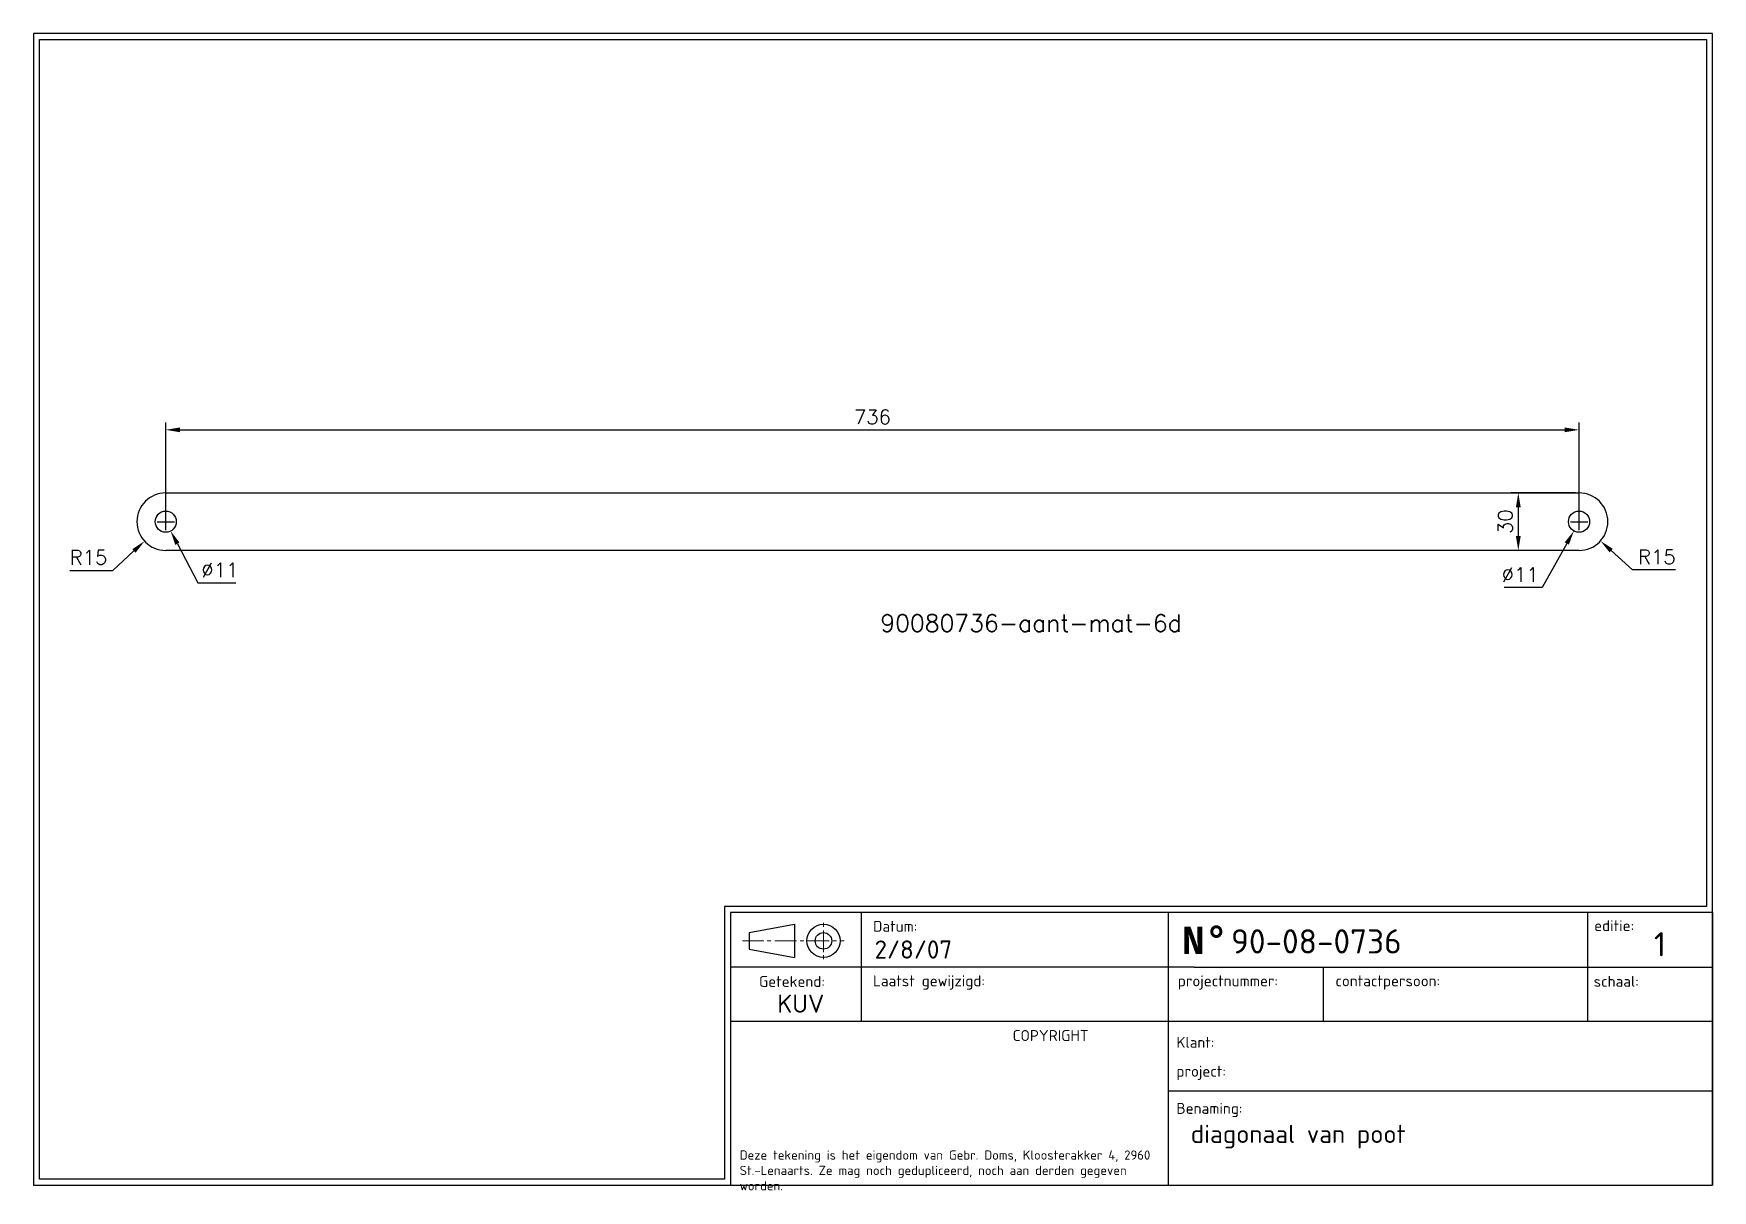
# Paper-space layout 'A4 Hor' of a CAD drawing. Extents: x 520 to 797, y 40 to 231.
# The model-space entities are those that its viewports show. They can reach past a viewport. Long polylines and large blocks are cut down to what shows.
import ezdxf
from ezdxf.enums import TextEntityAlignment as Align

# ---------------------------------------------------------------- set-up
doc = ezdxf.new("R2010")
doc.units = 0
doc.header["$LTSCALE"] = 0.5
doc.layers.get('0').update_dxf_attribs({"linetype": 'CONTINUOUS'})
doc.layers.get('DEFPOINTS').update_dxf_attribs({"linetype": 'CONTINUOUS'})
for name, color, linetype in [('50VOL', 13, 'CONTINUOUS'), ('70VOL', 5, 'CONTINUOUS'), ('BRANDLIJN', 93, 'CONTINUOUS')]:
    doc.layers.add(name, color=color, linetype=linetype)
doc.layers.add('View', color=9, linetype='CONTINUOUS', plot=False)
doc.styles.add('ISOCPEUR', font='isocpeur.ttf')
doc.styles.add('ROMAND', font='', dxfattribs={"height": 2})
doc.styles.add('ROMANS', font='romans.shx')
doc.styles.get('ROMAND').set_extended_font_data('romand.shx')
doc.dimstyles.new('1_OP_03$0', dxfattribs={"dimscale": 3, "dimtxt": 2.5, "dimasz": 2.5, "dimexe": 1.3, "dimexo": 0.6, "dimgap": 1, "dimtad": 1, "dimdec": 1, "dimdsep": 46, "dimtxsty": 'ROMANS', "dimcen": -1.5, "dimclrd": 150, "dimclre": 150, "dimclrt": 5, "dimadec": 0, "dimazin": 0, "dimtfac": 1, "dimtdec": 1, "dimtmove": 0, "dimatfit": 3, "dimfxl": 0, "dimtolj": 1, "dimtzin": 0, "dimarcsym": 0})
doc.dimstyles.new('1_OP_03$3', dxfattribs={"dimscale": 3, "dimtxt": 2.5, "dimasz": 2.5, "dimexe": 1.3, "dimexo": 0.6, "dimgap": 1, "dimtad": 1, "dimtoh": 1, "dimdec": 1, "dimdsep": 46, "dimtxsty": 'ROMANS', "dimcen": -1.5, "dimclrd": 150, "dimclre": 150, "dimclrt": 5, "dimadec": 0, "dimazin": 0, "dimtfac": 1, "dimtdec": 1, "dimtofl": 0, "dimtmove": 0, "dimatfit": 0, "dimfxl": 0, "dimtolj": 1, "dimtzin": 0, "dimarcsym": 0})
doc.dimstyles.new('1_OP_03$4', dxfattribs={"dimscale": 3, "dimtxt": 2.5, "dimasz": 2.5, "dimexe": 1.3, "dimexo": 0.6, "dimgap": 1, "dimtad": 1, "dimtoh": 1, "dimdec": 1, "dimdsep": 46, "dimtxsty": 'ROMANS', "dimcen": 1, "dimclrd": 150, "dimclre": 150, "dimclrt": 5, "dimadec": 0, "dimazin": 0, "dimtfac": 1, "dimtdec": 1, "dimtofl": 0, "dimtmove": 0, "dimatfit": 3, "dimfxl": 0, "dimtolj": 1, "dimtzin": 0, "dimarcsym": 0})

# ---------------------------------------------------------------- blocks, each defined once
blk = doc.blocks.new('ISO_A4')
for p, q in [((200, 287), (10, 287)), ((10, 287), (10, 10)), ((200, 10), (200, 287)), ((10, 10), (200, 10))]:
    blk.add_line(p, q)
blk = doc.blocks.new('titelhoek1')
for p, q in [((162.06, 45), (0.06, 45)), ((0.06, 45), (0.06, 0)), ((21.62, 45), (21.62, 36)), ((72.32, 0), (72.32, 45)), ((141.44, 45), (141.44, 36)), ((162.06, 45), (162.06, 0)), ((3.12, 41.69), (10.59, 43.05)), ((3.12, 41.69), (3.12, 38.96)), ((10.59, 43.05), (10.59, 37.59)), ((3.12, 38.96), (10.59, 37.59)), ((76.56, 36), (0.06, 36)), ((21.62, 36), (21.62, 27)), ((76.56, 36), (162.06, 36)), ((97.85, 36), (97.85, 27)), ((141.44, 36), (141.44, 27)), ((162.06, 27), (0.06, 27)), ((72.32, 15.59), (162.06, 15.59)), ((0.06, 0), (162.06, 0))]:
    blk.add_line(p, q)
at = {"lineweight": 9}
for p, q in [((15.39, 43.28), (15.39, 42.63)), ((15.39, 42.04), (15.39, 38.45)), ((2.04, 40.32), (5.55, 40.32)), ((6.12, 40.32), (6.72, 40.32)), ((7.37, 40.32), (10.93, 40.32)), ((11.55, 40.32), (12.15, 40.32)), ((12.78, 40.32), (16.31, 40.32)), ((16.96, 40.32), (17.53, 40.32)), ((18.15, 40.32), (18.81, 40.32)), ((15.39, 37.93), (15.39, 37.3))]:
    blk.add_line(p, q, dxfattribs=at)
for radius in [2.73, 1.36]:
    blk.add_circle((15.39, 40.32), radius)
at = {"style": 'ISOCPEUR'}
for s, p in [('Datum:', (23.56, 41.82)), ('editie:', (142.55, 41.92)), ('Getekend:', (4.75, 32.72)), ('Laatst gewijzigd:', (23.56, 32.82)), ('projectnummer:', (73.85, 32.82)), ('contactpersoon:', (99.86, 32.82)), ('schaal:', (142.46, 32.74)), ('COPYRIGHT ', (46.6, 23.8)), ('Klant:', (73.62, 22.67)), ('project:', (73.62, 17.91)), ('Benaming:', (73.62, 11.78))]:
    blk.add_text(s, height=1.8, dxfattribs=at).set_placement(p)
at = {"insert": (74.49, 42.64), "char_height": 4.5, "width": 5, "attachment_point": 1, "style": 'ROMAND'}
blk.add_mtext('{\\fMonospac821 BT|b1|i0|c0|p49;N°}', dxfattribs=at)
at = {"lineweight": 9, "insert": (1.56, 5.74), "char_height": 1.52, "width": 71.22, "attachment_point": 1, "style": 'ISOCPEUR'}
blk.add_mtext('Deze tekening is het eigendom van Gebr. Doms, Kloosterakker 4, 2960 St.-Lenaarts. Ze mag noch gedupliceerd, noch aan derden gegeven worden.', dxfattribs=at)
at = {"style": 'ISOCPEUR'}
for tag, height, p in [('TEKENINGNR', 4, (82.64, 37.03)), ('CREATING_DATE', 3, (23.82, 36.49)), ('MODIFICATION_TIME', 3, (23.82, 27.49)), ('PROJECTNR', 3, (73.74, 27.6)), ('CONTACTPERSOON', 3, (99.76, 27.6)), ('KLANTNAAM', 3, (82.92, 21.47)), ('PROJECTOMSCHRIJVING:', 3, (82.92, 16.68))]:
    blk.add_attdef(tag, text='', height=height, dxfattribs=at).set_placement(p, align=Align.BOTTOM_LEFT)
for tag, height, p in [('VERSIE', 4, (153.41, 36.56)), ('MADE_BY', 3, (11.64, 27.56)), ('SCHAAL', 3, (153.27, 27.56))]:
    blk.add_attdef(tag, text='', height=height, dxfattribs=at).set_placement(p, align=Align.BOTTOM_CENTER)
for tag, p in [('BENAMING1', (75.99, 6.97)), ('BENAMING2', (75.99, 2.97))]:
    blk.add_attdef(tag, p, '', height=3, dxfattribs=at)
blk = doc.blocks.new('*D0')
at = {"layer": '70VOL', "color": 150, "lineweight": -2}
for p, q in [((2652.28, 722.29), (2652.28, 772.21)), ((3388.28, 722.29), (3388.28, 772.21)), ((2659.78, 768.31), (3380.78, 768.31))]:
    blk.add_line(p, q, dxfattribs=at)
at = {"layer": '70VOL', "color": 150}
for points in [[(2659.78, 769.56), (2659.78, 767.06), (2652.28, 768.31)], [(3380.78, 769.56), (3380.78, 767.06), (3388.28, 768.31)]]:
    blk.add_solid(points, dxfattribs=at)
at = {"layer": 'DEFPOINTS', "color": 0}
for p in [(3388.28, 768.31), (2652.28, 720.49), (3388.28, 720.49)]:
    blk.add_point(p, dxfattribs=at)
at = {"layer": '70VOL', "color": 5, "insert": (3020.28, 775.06), "char_height": 7.5, "attachment_point": 5, "style": 'ROMANS'}
blk.add_mtext('\\A1;736', dxfattribs=at)
blk = doc.blocks.new('*D1')
at = {"layer": '70VOL', "color": 150, "lineweight": -2}
for p, q in [((2647.78, 720.49), (2656.78, 720.49)), ((2652.28, 715.99), (2652.28, 724.99)), ((2658.33, 708.99), (2669.04, 688.62)), ((2669.04, 688.62), (2688.83, 688.62))]:
    blk.add_line(p, q, dxfattribs=at)
at = {"layer": '70VOL', "color": 150}
blk.add_solid([(2659.43, 709.57), (2657.22, 708.4), (2654.84, 715.62)], dxfattribs=at)
at = {"layer": 'DEFPOINTS', "color": 0}
for p in [(2649.72, 725.36), (2654.84, 715.62)]:
    blk.add_point(p, dxfattribs=at)
at = {"layer": '70VOL', "color": 5, "insert": (2680.44, 695.37), "char_height": 7.5, "attachment_point": 5, "style": 'ROMANS'}
blk.add_mtext('\\A1;∅11', dxfattribs=at)
blk = doc.blocks.new('*D2')
at = {"layer": '70VOL', "color": 150, "lineweight": -2}
for p, q in [((2649.28, 720.49), (2655.28, 720.49)), ((2652.28, 717.49), (2652.28, 723.49)), ((2624.68, 695.1), (2635.72, 705.26)), ((2602.39, 695.1), (2624.68, 695.1))]:
    blk.add_line(p, q, dxfattribs=at)
at = {"layer": '70VOL', "color": 150}
blk.add_solid([(2634.87, 706.18), (2636.56, 704.34), (2641.24, 710.34)], dxfattribs=at)
at = {"layer": 'DEFPOINTS', "color": 0}
for p in [(2652.28, 720.49), (2641.24, 710.34)]:
    blk.add_point(p, dxfattribs=at)
at = {"layer": '70VOL', "color": 5, "insert": (2612.04, 701.85), "char_height": 7.5, "attachment_point": 5, "style": 'ROMANS'}
blk.add_mtext('\\A1;R15', dxfattribs=at)
blk = doc.blocks.new('*D3')
at = {"layer": '70VOL', "color": 150, "lineweight": -2}
for p, q in [((3385.28, 720.49), (3391.28, 720.49)), ((3388.28, 717.49), (3388.28, 723.49)), ((3416.16, 695.41), (3405, 705.45)), ((3438.44, 695.41), (3416.16, 695.41))]:
    blk.add_line(p, q, dxfattribs=at)
at = {"layer": '70VOL', "color": 150}
blk.add_solid([(3405.84, 706.37), (3404.17, 704.52), (3399.43, 710.46)], dxfattribs=at)
at = {"layer": 'DEFPOINTS', "color": 0}
for p in [(3388.28, 720.49), (3399.43, 710.46)]:
    blk.add_point(p, dxfattribs=at)
at = {"layer": '70VOL', "color": 5, "insert": (3428.8, 702.16), "char_height": 7.5, "attachment_point": 5, "style": 'ROMANS'}
blk.add_mtext('\\A1;R15', dxfattribs=at)
blk = doc.blocks.new('*D4')
at = {"layer": '70VOL', "color": 150, "lineweight": -2}
for p, q in [((3383.78, 720.49), (3392.78, 720.49)), ((3388.28, 715.99), (3388.28, 724.99)), ((3381.92, 709.15), (3369.06, 686.18)), ((3369.06, 686.18), (3349.28, 686.18))]:
    blk.add_line(p, q, dxfattribs=at)
at = {"layer": '70VOL', "color": 150}
blk.add_solid([(3380.83, 709.76), (3383.01, 708.54), (3385.59, 715.69)], dxfattribs=at)
at = {"layer": 'DEFPOINTS', "color": 0}
for p in [(3390.96, 725.29), (3385.59, 715.69)]:
    blk.add_point(p, dxfattribs=at)
at = {"layer": '70VOL', "color": 5, "insert": (3357.67, 692.93), "char_height": 7.5, "attachment_point": 5, "style": 'ROMANS'}
blk.add_mtext('\\A1;∅11', dxfattribs=at)
blk = doc.blocks.new('*D5')
at = {"layer": '70VOL', "color": 150, "lineweight": -2}
for p, q in [((3386.48, 735.49), (3352.75, 735.49)), ((3356.65, 727.99), (3356.65, 712.99)), ((3386.48, 705.49), (3352.75, 705.49))]:
    blk.add_line(p, q, dxfattribs=at)
at = {"layer": '70VOL', "color": 150}
for points in [[(3355.4, 727.99), (3357.9, 727.99), (3356.65, 735.49)], [(3355.4, 712.99), (3357.9, 712.99), (3356.65, 705.49)]]:
    blk.add_solid(points, dxfattribs=at)
at = {"layer": 'DEFPOINTS', "color": 0}
for p in [(3388.28, 735.49), (3356.65, 705.49), (3388.28, 705.49)]:
    blk.add_point(p, dxfattribs=at)
at = {"layer": '70VOL', "color": 5, "insert": (3349.9, 720.49), "char_height": 7.5, "attachment_point": 5, "rotation": 90, "style": 'ROMANS'}
blk.add_mtext('\\A1;30', dxfattribs=at)

msp = doc.modelspace()

# ---------------------------------------------------------------- linework, layer by layer
at = {"layer": '50VOL'}
for p, q in [((2652.28, 735.49), (3388.28, 735.49)), ((3388.28, 705.49), (2652.28, 705.49))]:
    msp.add_line(p, q, dxfattribs=at)
for centre in [(2652.28, 720.49), (3388.28, 720.49)]:
    msp.add_circle(centre, 5.5, dxfattribs=at)
for centre, start, end in [((2652.28, 720.49), 90, 270), ((3388.28, 720.49), 270, 90)]:
    msp.add_arc(centre, 15, start, end, dxfattribs=at)

# ---------------------------------------------------------------- texts
at = {"layer": 'BRANDLIJN', "style": 'ROMANS'}
msp.add_text('90080736-aant-mat-6d', height=9, dxfattribs=at).set_placement((3024.4, 663.14))

# ---------------------------------------------------------------- dimensions: what is measured, and where the dimension line sits
at = {"layer": '70VOL'}
dim = msp.add_linear_dim(base=(3388.28, 768.31), p1=(2652.28, 720.49), p2=(3388.28, 720.49), dimstyle='1_OP_03$0', dxfattribs=at)
dim.commit()
dim.dimension.update_dxf_attribs({"geometry": '*D0', "text_midpoint": (3020.28, 775.06)})
dim = msp.add_linear_dim(base=(3356.65, 705.49), p1=(3388.28, 735.49), p2=(3388.28, 705.49), angle=90, dimstyle='1_OP_03$0', dxfattribs=at)
dim.commit()
dim.dimension.update_dxf_attribs({"geometry": '*D5', "text_midpoint": (3349.9, 720.49)})
for center, mpoint, picture, middle in [((2652.28, 720.49), (2641.24, 710.34), '*D2', (2612.04, 701.85)), ((3388.28, 720.49), (3399.43, 710.46), '*D3', (3428.8, 702.16))]:
    dim = msp.add_radius_dim(center=center, mpoint=mpoint, dimstyle='1_OP_03$4', dxfattribs=at)
    dim.commit()
    dim.dimension.update_dxf_attribs({"geometry": picture, "text_midpoint": middle})
for p1, p2, picture, middle in [((2649.72, 725.36), (2654.84, 715.62), '*D1', (2680.44, 688.62)), ((3390.96, 725.29), (3385.59, 715.69), '*D4', (3357.67, 686.18))]:
    dim = msp.add_diameter_dim_2p(p1=p1, p2=p2, dimstyle='1_OP_03$3', dxfattribs=at)
    dim.commit()
    dim.dimension.update_dxf_attribs({"geometry": picture, "text_midpoint": middle, "dimtype": 163})

psp = doc.layouts.new('A4 Hor')

# ---------------------------------------------------------------- linework, layer by layer
at = {"layer": 'View'}
psp.add_lwpolyline([(520.54, 230.06), (795.54, 230.06), (795.54, 87.06), (633.54, 87.06), (633.54, 42.06), (520.54, 42.06), (520.54, 230.06)], close=True, dxfattribs=at)

# ---------------------------------------------------------------- block references
at = {"lineweight": 0, "rotation": 270}
psp.add_blockref('ISO_A4', (509.54, 241.06), dxfattribs=at)
psp.add_blockref('titelhoek1', (634.48, 41.06)).add_auto_attribs({'TEKENINGNR': '90-08-0736', 'BENAMING1': 'diagonaal van poot', 'CREATING_DATE': '2/8/07', 'MADE_BY': 'KUV', 'VERSIE': '1'})

# ---------------------------------------------------------------- viewports
at = {"layer": 'View'}
vp = psp.add_viewport(center=(658.04, 136.06), size=(275, 188), view_center_point=(3020.59, 674.81), view_height=593.386, dxfattribs=at)
vp.dxf.flags = 0x10000  # cut along an outline
vp.dxf.clipping_boundary_handle = psp.add_lwpolyline([(520.54, 230.06), (795.54, 230.06), (795.54, 87.06), (633.54, 87.06), (633.54, 42.06), (520.54, 42.06), (520.54, 230.06)], format="xyb", close=True, dxfattribs={"invisible": 1}).dxf.handle

doc.saveas('drawing.dxf')
